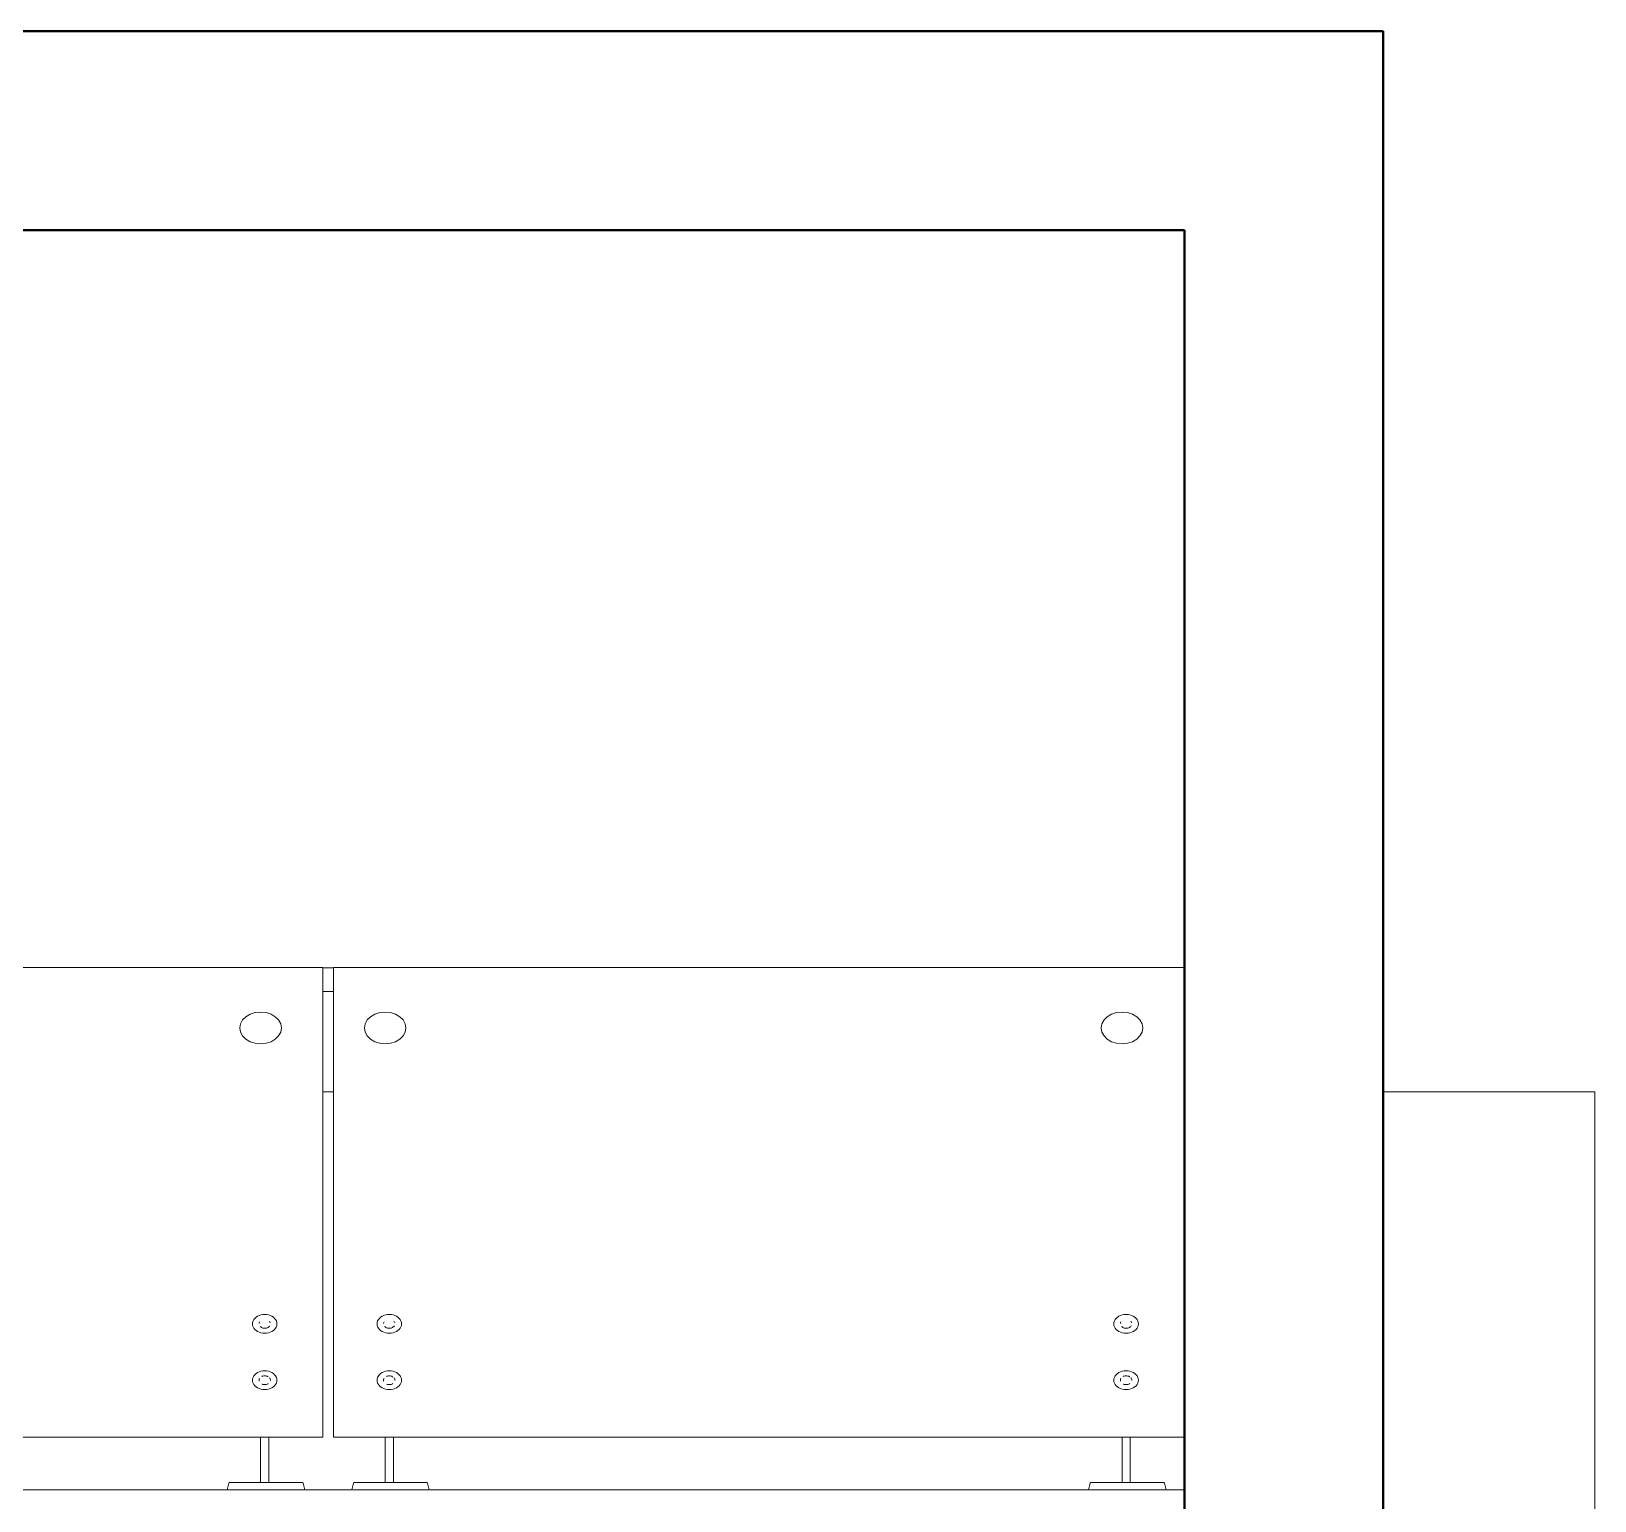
# Model space of a CAD drawing. Header units: inches. Extents: x 135267 to 147066, y -21506 to -19082.
# Drawn here: x 139043.2 to 139114, y -20114.8 to -20048.3 of the extents above; entities that cross this region are included whole.
import ezdxf

# ---------------------------------------------------------------- set-up
doc = ezdxf.new("R2010")
doc.units = ezdxf.units.IN
doc.header["$LTSCALE"] = 0.5
doc.header["$MEASUREMENT"] = 0
for name, color, linetype, lineweight in [('HACTH', 253, 'Continuous', 9), ('PARAPET', 50, 'Continuous', 13), ('wall', 1, 'Continuous', 40), ('window', 4, 'Continuous', 13)]:
    doc.layers.add(name, color=color, linetype=linetype, lineweight=lineweight)

msp = doc.modelspace()

# ---------------------------------------------------------------- linework, layer by layer
at = {"layer": 'HACTH'}
msp.add_line((139095.379, -20114.295), (138974.423, -20114.295), dxfattribs=at)
at = {"layer": 'PARAPET'}
for p, q in [((139104.379, -20096.295), (139113.954, -20096.295)), ((139113.954, -20096.295), (139113.954, -20137.295))]:
    msp.add_line(p, q, dxfattribs=at)
at = {"layer": 'wall'}
for p, q in [((139103.67, -20048.295), (138970.423, -20048.295)), ((139103.67, -20048.295), (139104.379, -20048.295)), ((139104.379, -20372.295), (139104.379, -20048.295)), ((138974.423, -20057.295), (139095.379, -20057.295)), ((139095.379, -20372.295), (139095.379, -20057.295))]:
    msp.add_line(p, q, dxfattribs=at)
at = {"layer": 'window'}
for p, q in [((139056.392, -20090.665), (139014.585, -20090.665)), ((139056.392, -20111.917), (139056.392, -20090.665)), ((139056.392, -20090.673), (139056.862, -20090.673)), ((139095.379, -20090.665), (139056.862, -20090.665)), ((139056.862, -20090.665), (139056.862, -20090.673)), ((139056.862, -20090.673), (139056.862, -20111.917)), ((139056.392, -20091.75), (139056.862, -20091.75)), ((139052.756, -20093.038), (139052.662, -20093.212)), ((139052.906, -20092.889), (139052.756, -20093.038)), ((139053.1, -20092.775), (139052.906, -20092.889)), ((139053.327, -20092.703), (139053.1, -20092.775)), ((139053.57, -20092.678), (139053.327, -20092.703)), ((139053.813, -20092.703), (139053.57, -20092.678)), ((139054.04, -20092.775), (139053.813, -20092.703)), ((139054.234, -20092.889), (139054.04, -20092.775)), ((139054.384, -20093.038), (139054.234, -20092.889)), ((139054.477, -20093.212), (139054.384, -20093.038)), ((139058.393, -20093.038), (139058.299, -20093.212)), ((139058.542, -20092.889), (139058.393, -20093.038)), ((139058.737, -20092.775), (139058.542, -20092.889)), ((139058.964, -20092.703), (139058.737, -20092.775)), ((139059.207, -20092.678), (139058.964, -20092.703)), ((139059.45, -20092.703), (139059.207, -20092.678)), ((139059.676, -20092.775), (139059.45, -20092.703)), ((139059.871, -20092.889), (139059.676, -20092.775)), ((139060.02, -20093.038), (139059.871, -20092.889)), ((139060.114, -20093.212), (139060.02, -20093.038)), ((139091.744, -20093.038), (139091.65, -20093.212)), ((139091.893, -20092.889), (139091.744, -20093.038)), ((139092.087, -20092.775), (139091.893, -20092.889)), ((139092.314, -20092.703), (139092.087, -20092.775)), ((139092.557, -20092.678), (139092.314, -20092.703)), ((139092.8, -20092.703), (139092.557, -20092.678)), ((139093.027, -20092.775), (139092.8, -20092.703)), ((139093.222, -20092.889), (139093.027, -20092.775)), ((139093.371, -20093.038), (139093.222, -20092.889)), ((139093.465, -20093.212), (139093.371, -20093.038)), ((139052.662, -20093.212), (139052.63, -20093.398)), ((139052.63, -20093.398), (139052.662, -20093.584)), ((139052.662, -20093.584), (139052.756, -20093.758)), ((139052.756, -20093.758), (139052.906, -20093.907)), ((139054.234, -20093.907), (139054.384, -20093.758)), ((139054.384, -20093.758), (139054.477, -20093.584)), ((139054.509, -20093.398), (139054.477, -20093.212)), ((139054.477, -20093.584), (139054.509, -20093.398)), ((139058.299, -20093.212), (139058.267, -20093.398)), ((139058.267, -20093.398), (139058.299, -20093.584)), ((139058.299, -20093.584), (139058.393, -20093.758)), ((139058.393, -20093.758), (139058.542, -20093.907)), ((139059.871, -20093.907), (139060.02, -20093.758)), ((139060.02, -20093.758), (139060.114, -20093.584)), ((139060.146, -20093.398), (139060.114, -20093.212)), ((139060.114, -20093.584), (139060.146, -20093.398)), ((139091.65, -20093.212), (139091.618, -20093.398)), ((139091.618, -20093.398), (139091.65, -20093.584)), ((139091.65, -20093.584), (139091.744, -20093.758)), ((139091.744, -20093.758), (139091.893, -20093.907)), ((139093.222, -20093.907), (139093.371, -20093.758)), ((139093.371, -20093.758), (139093.465, -20093.584)), ((139093.497, -20093.398), (139093.465, -20093.212)), ((139093.465, -20093.584), (139093.497, -20093.398)), ((139052.906, -20093.907), (139053.1, -20094.021)), ((139053.1, -20094.021), (139053.327, -20094.093)), ((139053.327, -20094.093), (139053.57, -20094.118)), ((139053.57, -20094.118), (139053.813, -20094.093)), ((139053.813, -20094.093), (139054.04, -20094.021)), ((139054.04, -20094.021), (139054.234, -20093.907)), ((139058.542, -20093.907), (139058.737, -20094.021)), ((139058.737, -20094.021), (139058.964, -20094.093)), ((139058.964, -20094.093), (139059.207, -20094.118)), ((139059.207, -20094.118), (139059.45, -20094.093)), ((139059.45, -20094.093), (139059.676, -20094.021)), ((139059.676, -20094.021), (139059.871, -20093.907)), ((139091.893, -20093.907), (139092.087, -20094.021)), ((139092.087, -20094.021), (139092.314, -20094.093)), ((139092.314, -20094.093), (139092.557, -20094.118)), ((139092.557, -20094.118), (139092.8, -20094.093)), ((139092.8, -20094.093), (139093.027, -20094.021)), ((139093.027, -20094.021), (139093.222, -20093.907)), ((139056.862, -20096.295), (139056.392, -20096.295)), ((139053.306, -20106.542), (139053.261, -20106.598)), ((139053.306, -20106.542), (139053.363, -20106.491)), ((139053.363, -20106.491), (139053.429, -20106.447)), ((139053.503, -20106.413), (139053.429, -20106.447)), ((139053.583, -20106.387), (139053.503, -20106.413)), ((139053.668, -20106.372), (139053.583, -20106.387)), ((139053.668, -20106.372), (139053.755, -20106.366)), ((139053.842, -20106.372), (139053.755, -20106.366)), ((139053.926, -20106.387), (139053.842, -20106.372)), ((139053.926, -20106.387), (139054.007, -20106.413)), ((139054.007, -20106.413), (139054.081, -20106.447)), ((139054.147, -20106.491), (139054.081, -20106.447)), ((139054.147, -20106.491), (139054.204, -20106.542)), ((139054.249, -20106.598), (139054.204, -20106.542)), ((139058.943, -20106.542), (139058.897, -20106.598)), ((139058.943, -20106.542), (139058.999, -20106.491)), ((139058.999, -20106.491), (139059.066, -20106.447)), ((139059.14, -20106.413), (139059.066, -20106.447)), ((139059.22, -20106.387), (139059.14, -20106.413)), ((139059.305, -20106.372), (139059.22, -20106.387)), ((139059.305, -20106.372), (139059.392, -20106.366)), ((139059.478, -20106.372), (139059.392, -20106.366)), ((139059.563, -20106.387), (139059.478, -20106.372)), ((139059.563, -20106.387), (139059.644, -20106.413)), ((139059.644, -20106.413), (139059.718, -20106.447)), ((139059.784, -20106.491), (139059.718, -20106.447)), ((139059.784, -20106.491), (139059.841, -20106.542)), ((139059.886, -20106.598), (139059.841, -20106.542)), ((139092.293, -20106.542), (139092.248, -20106.598)), ((139092.293, -20106.542), (139092.35, -20106.491)), ((139092.35, -20106.491), (139092.416, -20106.447)), ((139092.49, -20106.413), (139092.416, -20106.447)), ((139092.571, -20106.387), (139092.49, -20106.413)), ((139092.655, -20106.372), (139092.571, -20106.387)), ((139092.655, -20106.372), (139092.742, -20106.366)), ((139092.829, -20106.372), (139092.742, -20106.366)), ((139092.914, -20106.387), (139092.829, -20106.372)), ((139092.914, -20106.387), (139092.994, -20106.413)), ((139092.994, -20106.413), (139093.068, -20106.447)), ((139093.134, -20106.491), (139093.068, -20106.447)), ((139093.134, -20106.491), (139093.191, -20106.542)), ((139093.236, -20106.598), (139093.191, -20106.542)), ((139053.2, -20106.791), (139053.207, -20106.725)), ((139053.2, -20106.791), (139053.207, -20106.858)), ((139053.227, -20106.66), (139053.207, -20106.725)), ((139053.207, -20106.858), (139053.227, -20106.923)), ((139053.261, -20106.598), (139053.227, -20106.66)), ((139053.261, -20106.984), (139053.227, -20106.923)), ((139053.306, -20107.041), (139053.261, -20106.984)), ((139053.306, -20107.041), (139053.363, -20107.092)), ((139053.363, -20107.092), (139053.429, -20107.135)), ((139053.429, -20107.135), (139053.503, -20107.17)), ((139053.499, -20106.76), (139053.498, -20106.773)), ((139053.499, -20106.76), (139053.509, -20106.73)), ((139053.583, -20107.196), (139053.503, -20107.17)), ((139053.522, -20106.706), (139053.509, -20106.73)), ((139053.542, -20106.904), (139053.545, -20106.908)), ((139053.545, -20106.908), (139053.572, -20106.932)), ((139053.572, -20106.932), (139053.603, -20106.952)), ((139053.583, -20107.196), (139053.668, -20107.211)), ((139053.637, -20106.968), (139053.603, -20106.952)), ((139053.675, -20106.98), (139053.637, -20106.968)), ((139053.755, -20107.216), (139053.668, -20107.211)), ((139053.714, -20106.987), (139053.675, -20106.98)), ((139053.714, -20106.987), (139053.755, -20106.99)), ((139053.755, -20106.99), (139053.795, -20106.987)), ((139053.755, -20107.216), (139053.842, -20107.211)), ((139053.795, -20106.987), (139053.835, -20106.98)), ((139053.835, -20106.98), (139053.872, -20106.968)), ((139053.842, -20107.211), (139053.926, -20107.196)), ((139053.907, -20106.952), (139053.872, -20106.968)), ((139053.938, -20106.932), (139053.907, -20106.952)), ((139053.926, -20107.196), (139054.007, -20107.17)), ((139053.938, -20106.932), (139053.964, -20106.908)), ((139053.964, -20106.908), (139053.986, -20106.881)), ((139053.986, -20106.701), (139053.968, -20106.679)), ((139054.001, -20106.73), (139053.986, -20106.701)), ((139053.988, -20106.877), (139053.986, -20106.881)), ((139054.005, -20106.743), (139054.001, -20106.73)), ((139054.007, -20107.17), (139054.081, -20107.135)), ((139054.081, -20107.135), (139054.147, -20107.092)), ((139054.147, -20107.092), (139054.204, -20107.041)), ((139054.204, -20107.041), (139054.249, -20106.984)), ((139054.283, -20106.66), (139054.249, -20106.598)), ((139054.283, -20106.923), (139054.249, -20106.984)), ((139054.303, -20106.725), (139054.283, -20106.66)), ((139054.303, -20106.858), (139054.283, -20106.923)), ((139054.31, -20106.791), (139054.303, -20106.725)), ((139054.303, -20106.858), (139054.31, -20106.791)), ((139058.837, -20106.791), (139058.844, -20106.725)), ((139058.837, -20106.791), (139058.844, -20106.858)), ((139058.864, -20106.66), (139058.844, -20106.725)), ((139058.844, -20106.858), (139058.864, -20106.923)), ((139058.897, -20106.598), (139058.864, -20106.66)), ((139058.897, -20106.984), (139058.864, -20106.923)), ((139058.943, -20107.041), (139058.897, -20106.984)), ((139058.943, -20107.041), (139058.999, -20107.092)), ((139058.999, -20107.092), (139059.066, -20107.135)), ((139059.066, -20107.135), (139059.14, -20107.17)), ((139059.136, -20106.76), (139059.135, -20106.773)), ((139059.136, -20106.76), (139059.145, -20106.73)), ((139059.22, -20107.196), (139059.14, -20107.17)), ((139059.158, -20106.706), (139059.145, -20106.73)), ((139059.179, -20106.904), (139059.182, -20106.908)), ((139059.182, -20106.908), (139059.209, -20106.932)), ((139059.209, -20106.932), (139059.239, -20106.952)), ((139059.22, -20107.196), (139059.305, -20107.211)), ((139059.274, -20106.968), (139059.239, -20106.952)), ((139059.312, -20106.98), (139059.274, -20106.968)), ((139059.392, -20107.216), (139059.305, -20107.211)), ((139059.351, -20106.987), (139059.312, -20106.98)), ((139059.351, -20106.987), (139059.392, -20106.99)), ((139059.392, -20106.99), (139059.432, -20106.987)), ((139059.392, -20107.216), (139059.478, -20107.211)), ((139059.432, -20106.987), (139059.472, -20106.98)), ((139059.472, -20106.98), (139059.509, -20106.968)), ((139059.478, -20107.211), (139059.563, -20107.196)), ((139059.544, -20106.952), (139059.509, -20106.968)), ((139059.575, -20106.932), (139059.544, -20106.952)), ((139059.563, -20107.196), (139059.644, -20107.17)), ((139059.575, -20106.932), (139059.601, -20106.908)), ((139059.601, -20106.908), (139059.622, -20106.881)), ((139059.622, -20106.701), (139059.605, -20106.679)), ((139059.638, -20106.73), (139059.622, -20106.701)), ((139059.625, -20106.877), (139059.622, -20106.881)), ((139059.642, -20106.743), (139059.638, -20106.73)), ((139059.644, -20107.17), (139059.718, -20107.135)), ((139059.718, -20107.135), (139059.784, -20107.092)), ((139059.784, -20107.092), (139059.841, -20107.041)), ((139059.841, -20107.041), (139059.886, -20106.984)), ((139059.919, -20106.66), (139059.886, -20106.598)), ((139059.919, -20106.923), (139059.886, -20106.984)), ((139059.94, -20106.725), (139059.919, -20106.66)), ((139059.94, -20106.858), (139059.919, -20106.923)), ((139059.946, -20106.791), (139059.94, -20106.725)), ((139059.94, -20106.858), (139059.946, -20106.791)), ((139092.187, -20106.791), (139092.194, -20106.725)), ((139092.187, -20106.791), (139092.194, -20106.858)), ((139092.214, -20106.66), (139092.194, -20106.725)), ((139092.194, -20106.858), (139092.214, -20106.923)), ((139092.248, -20106.598), (139092.214, -20106.66)), ((139092.248, -20106.984), (139092.214, -20106.923)), ((139092.293, -20107.041), (139092.248, -20106.984)), ((139092.293, -20107.041), (139092.35, -20107.092)), ((139092.35, -20107.092), (139092.416, -20107.135)), ((139092.416, -20107.135), (139092.49, -20107.17)), ((139092.486, -20106.76), (139092.485, -20106.773)), ((139092.486, -20106.76), (139092.496, -20106.73)), ((139092.571, -20107.196), (139092.49, -20107.17)), ((139092.509, -20106.706), (139092.496, -20106.73)), ((139092.529, -20106.904), (139092.533, -20106.908)), ((139092.533, -20106.908), (139092.559, -20106.932)), ((139092.559, -20106.932), (139092.59, -20106.952)), ((139092.571, -20107.196), (139092.655, -20107.211)), ((139092.625, -20106.968), (139092.59, -20106.952)), ((139092.662, -20106.98), (139092.625, -20106.968)), ((139092.742, -20107.216), (139092.655, -20107.211)), ((139092.702, -20106.987), (139092.662, -20106.98)), ((139092.702, -20106.987), (139092.742, -20106.99)), ((139092.742, -20106.99), (139092.783, -20106.987)), ((139092.742, -20107.216), (139092.829, -20107.211)), ((139092.783, -20106.987), (139092.822, -20106.98)), ((139092.822, -20106.98), (139092.86, -20106.968)), ((139092.829, -20107.211), (139092.914, -20107.196)), ((139092.894, -20106.952), (139092.86, -20106.968)), ((139092.925, -20106.932), (139092.894, -20106.952)), ((139092.914, -20107.196), (139092.994, -20107.17)), ((139092.925, -20106.932), (139092.952, -20106.908)), ((139092.952, -20106.908), (139092.973, -20106.881)), ((139092.973, -20106.701), (139092.955, -20106.679)), ((139092.988, -20106.73), (139092.973, -20106.701)), ((139092.975, -20106.877), (139092.973, -20106.881)), ((139092.992, -20106.743), (139092.988, -20106.73)), ((139092.994, -20107.17), (139093.068, -20107.135)), ((139093.068, -20107.135), (139093.134, -20107.092)), ((139093.134, -20107.092), (139093.191, -20107.041)), ((139093.191, -20107.041), (139093.236, -20106.984)), ((139093.27, -20106.66), (139093.236, -20106.598)), ((139093.27, -20106.923), (139093.236, -20106.984)), ((139093.29, -20106.725), (139093.27, -20106.66)), ((139093.29, -20106.858), (139093.27, -20106.923)), ((139093.297, -20106.791), (139093.29, -20106.725)), ((139093.29, -20106.858), (139093.297, -20106.791)), ((139053.2, -20109.342), (139053.207, -20109.275)), ((139053.207, -20109.408), (139053.2, -20109.342)), ((139053.227, -20109.211), (139053.207, -20109.275)), ((139053.207, -20109.408), (139053.227, -20109.473)), ((139053.227, -20109.211), (139053.261, -20109.149)), ((139053.261, -20109.149), (139053.306, -20109.092)), ((139053.306, -20109.092), (139053.363, -20109.041)), ((139053.363, -20109.041), (139053.429, -20108.998)), ((139053.429, -20108.998), (139053.503, -20108.963)), ((139053.496, -20109.342), (139053.499, -20109.311)), ((139053.499, -20109.373), (139053.496, -20109.342)), ((139053.509, -20109.281), (139053.499, -20109.311)), ((139053.499, -20109.373), (139053.505, -20109.39)), ((139053.583, -20108.938), (139053.503, -20108.963)), ((139053.509, -20109.281), (139053.522, -20109.256)), ((139053.668, -20108.922), (139053.583, -20108.938)), ((139053.637, -20109.165), (139053.625, -20109.171)), ((139053.675, -20109.153), (139053.637, -20109.165)), ((139053.668, -20108.922), (139053.755, -20108.917)), ((139053.675, -20109.153), (139053.714, -20109.146)), ((139053.755, -20109.143), (139053.714, -20109.146)), ((139053.842, -20108.922), (139053.755, -20108.917)), ((139053.795, -20109.146), (139053.755, -20109.143)), ((139053.795, -20109.146), (139053.835, -20109.153)), ((139053.835, -20109.153), (139053.872, -20109.165)), ((139053.926, -20108.938), (139053.842, -20108.922)), ((139053.872, -20109.165), (139053.907, -20109.181)), ((139053.918, -20109.189), (139053.907, -20109.181)), ((139054.007, -20108.963), (139053.926, -20108.938)), ((139053.968, -20109.229), (139053.986, -20109.252)), ((139054.001, -20109.281), (139053.986, -20109.252)), ((139054.011, -20109.311), (139054.001, -20109.281)), ((139054.007, -20108.963), (139054.081, -20108.998)), ((139054.014, -20109.342), (139054.011, -20109.311)), ((139054.014, -20109.342), (139054.012, -20109.36)), ((139054.147, -20109.041), (139054.081, -20108.998)), ((139054.147, -20109.041), (139054.204, -20109.092)), ((139054.204, -20109.092), (139054.249, -20109.149)), ((139054.249, -20109.149), (139054.283, -20109.211)), ((139054.283, -20109.211), (139054.303, -20109.275)), ((139054.283, -20109.473), (139054.303, -20109.408)), ((139054.303, -20109.275), (139054.31, -20109.342)), ((139054.31, -20109.342), (139054.303, -20109.408)), ((139058.837, -20109.342), (139058.844, -20109.275)), ((139058.844, -20109.408), (139058.837, -20109.342)), ((139058.864, -20109.211), (139058.844, -20109.275)), ((139058.844, -20109.408), (139058.864, -20109.473)), ((139058.864, -20109.211), (139058.897, -20109.149)), ((139058.897, -20109.149), (139058.943, -20109.092)), ((139058.943, -20109.092), (139058.999, -20109.041)), ((139058.999, -20109.041), (139059.066, -20108.998)), ((139059.066, -20108.998), (139059.14, -20108.963)), ((139059.133, -20109.342), (139059.136, -20109.311)), ((139059.136, -20109.373), (139059.133, -20109.342)), ((139059.145, -20109.281), (139059.136, -20109.311)), ((139059.136, -20109.373), (139059.141, -20109.39)), ((139059.22, -20108.938), (139059.14, -20108.963)), ((139059.145, -20109.281), (139059.158, -20109.256)), ((139059.305, -20108.922), (139059.22, -20108.938)), ((139059.274, -20109.165), (139059.262, -20109.171)), ((139059.312, -20109.153), (139059.274, -20109.165)), ((139059.305, -20108.922), (139059.392, -20108.917)), ((139059.312, -20109.153), (139059.351, -20109.146)), ((139059.392, -20109.143), (139059.351, -20109.146)), ((139059.478, -20108.922), (139059.392, -20108.917)), ((139059.432, -20109.146), (139059.392, -20109.143)), ((139059.432, -20109.146), (139059.472, -20109.153)), ((139059.472, -20109.153), (139059.509, -20109.165)), ((139059.563, -20108.938), (139059.478, -20108.922)), ((139059.509, -20109.165), (139059.544, -20109.181)), ((139059.555, -20109.189), (139059.544, -20109.181)), ((139059.644, -20108.963), (139059.563, -20108.938)), ((139059.605, -20109.229), (139059.622, -20109.252)), ((139059.638, -20109.281), (139059.622, -20109.252)), ((139059.647, -20109.311), (139059.638, -20109.281)), ((139059.644, -20108.963), (139059.718, -20108.998)), ((139059.651, -20109.342), (139059.647, -20109.311)), ((139059.651, -20109.342), (139059.649, -20109.36)), ((139059.784, -20109.041), (139059.718, -20108.998)), ((139059.784, -20109.041), (139059.841, -20109.092)), ((139059.841, -20109.092), (139059.886, -20109.149)), ((139059.886, -20109.149), (139059.919, -20109.211)), ((139059.919, -20109.211), (139059.94, -20109.275)), ((139059.919, -20109.473), (139059.94, -20109.408)), ((139059.94, -20109.275), (139059.946, -20109.342)), ((139059.946, -20109.342), (139059.94, -20109.408)), ((139092.187, -20109.342), (139092.194, -20109.275)), ((139092.194, -20109.408), (139092.187, -20109.342)), ((139092.214, -20109.211), (139092.194, -20109.275)), ((139092.194, -20109.408), (139092.214, -20109.473)), ((139092.214, -20109.211), (139092.248, -20109.149)), ((139092.248, -20109.149), (139092.293, -20109.092)), ((139092.293, -20109.092), (139092.35, -20109.041)), ((139092.35, -20109.041), (139092.416, -20108.998)), ((139092.416, -20108.998), (139092.49, -20108.963)), ((139092.483, -20109.342), (139092.486, -20109.311)), ((139092.486, -20109.373), (139092.483, -20109.342)), ((139092.496, -20109.281), (139092.486, -20109.311)), ((139092.486, -20109.373), (139092.492, -20109.39)), ((139092.571, -20108.938), (139092.49, -20108.963)), ((139092.496, -20109.281), (139092.509, -20109.256)), ((139092.655, -20108.922), (139092.571, -20108.938)), ((139092.625, -20109.165), (139092.612, -20109.171)), ((139092.662, -20109.153), (139092.625, -20109.165)), ((139092.655, -20108.922), (139092.742, -20108.917)), ((139092.662, -20109.153), (139092.702, -20109.146)), ((139092.742, -20109.143), (139092.702, -20109.146)), ((139092.829, -20108.922), (139092.742, -20108.917)), ((139092.783, -20109.146), (139092.742, -20109.143)), ((139092.783, -20109.146), (139092.822, -20109.153)), ((139092.822, -20109.153), (139092.86, -20109.165)), ((139092.914, -20108.938), (139092.829, -20108.922)), ((139092.86, -20109.165), (139092.894, -20109.181)), ((139092.905, -20109.189), (139092.894, -20109.181)), ((139092.994, -20108.963), (139092.914, -20108.938)), ((139092.955, -20109.229), (139092.973, -20109.252)), ((139092.988, -20109.281), (139092.973, -20109.252)), ((139092.998, -20109.311), (139092.988, -20109.281)), ((139092.994, -20108.963), (139093.068, -20108.998)), ((139093.001, -20109.342), (139092.998, -20109.311)), ((139093.001, -20109.342), (139092.999, -20109.36)), ((139093.134, -20109.041), (139093.068, -20108.998)), ((139093.134, -20109.041), (139093.191, -20109.092)), ((139093.191, -20109.092), (139093.236, -20109.149)), ((139093.236, -20109.149), (139093.27, -20109.211)), ((139093.27, -20109.211), (139093.29, -20109.275)), ((139093.27, -20109.473), (139093.29, -20109.408)), ((139093.29, -20109.275), (139093.297, -20109.342)), ((139093.297, -20109.342), (139093.29, -20109.408)), ((139053.261, -20109.535), (139053.227, -20109.473)), ((139053.261, -20109.535), (139053.306, -20109.592)), ((139053.306, -20109.592), (139053.363, -20109.642)), ((139053.429, -20109.686), (139053.363, -20109.642)), ((139053.429, -20109.686), (139053.503, -20109.721)), ((139053.583, -20109.746), (139053.503, -20109.721)), ((139053.668, -20109.762), (139053.583, -20109.746)), ((139053.625, -20109.513), (139053.637, -20109.519)), ((139053.637, -20109.519), (139053.675, -20109.531)), ((139053.755, -20109.767), (139053.668, -20109.762)), ((139053.675, -20109.531), (139053.714, -20109.538)), ((139053.755, -20109.54), (139053.714, -20109.538)), ((139053.795, -20109.538), (139053.755, -20109.54)), ((139053.842, -20109.762), (139053.755, -20109.767)), ((139053.835, -20109.531), (139053.795, -20109.538)), ((139053.872, -20109.519), (139053.835, -20109.531)), ((139053.926, -20109.746), (139053.842, -20109.762)), ((139053.872, -20109.519), (139053.907, -20109.502)), ((139053.907, -20109.502), (139053.918, -20109.495)), ((139054.007, -20109.721), (139053.926, -20109.746)), ((139054.081, -20109.686), (139054.007, -20109.721)), ((139054.081, -20109.686), (139054.147, -20109.642)), ((139054.147, -20109.642), (139054.204, -20109.592)), ((139054.204, -20109.592), (139054.249, -20109.535)), ((139054.249, -20109.535), (139054.283, -20109.473)), ((139058.897, -20109.535), (139058.864, -20109.473)), ((139058.897, -20109.535), (139058.943, -20109.592)), ((139058.943, -20109.592), (139058.999, -20109.642)), ((139059.066, -20109.686), (139058.999, -20109.642)), ((139059.066, -20109.686), (139059.14, -20109.721)), ((139059.22, -20109.746), (139059.14, -20109.721)), ((139059.305, -20109.762), (139059.22, -20109.746)), ((139059.262, -20109.513), (139059.274, -20109.519)), ((139059.274, -20109.519), (139059.312, -20109.531)), ((139059.392, -20109.767), (139059.305, -20109.762)), ((139059.312, -20109.531), (139059.351, -20109.538)), ((139059.392, -20109.54), (139059.351, -20109.538)), ((139059.432, -20109.538), (139059.392, -20109.54)), ((139059.478, -20109.762), (139059.392, -20109.767)), ((139059.472, -20109.531), (139059.432, -20109.538)), ((139059.509, -20109.519), (139059.472, -20109.531)), ((139059.563, -20109.746), (139059.478, -20109.762)), ((139059.509, -20109.519), (139059.544, -20109.502)), ((139059.544, -20109.502), (139059.555, -20109.495)), ((139059.644, -20109.721), (139059.563, -20109.746)), ((139059.718, -20109.686), (139059.644, -20109.721)), ((139059.718, -20109.686), (139059.784, -20109.642)), ((139059.784, -20109.642), (139059.841, -20109.592)), ((139059.841, -20109.592), (139059.886, -20109.535)), ((139059.886, -20109.535), (139059.919, -20109.473)), ((139092.248, -20109.535), (139092.214, -20109.473)), ((139092.248, -20109.535), (139092.293, -20109.592)), ((139092.293, -20109.592), (139092.35, -20109.642)), ((139092.416, -20109.686), (139092.35, -20109.642)), ((139092.416, -20109.686), (139092.49, -20109.721)), ((139092.571, -20109.746), (139092.49, -20109.721)), ((139092.655, -20109.762), (139092.571, -20109.746)), ((139092.612, -20109.513), (139092.625, -20109.519)), ((139092.625, -20109.519), (139092.662, -20109.531)), ((139092.742, -20109.767), (139092.655, -20109.762)), ((139092.662, -20109.531), (139092.702, -20109.538)), ((139092.742, -20109.54), (139092.702, -20109.538)), ((139092.783, -20109.538), (139092.742, -20109.54)), ((139092.829, -20109.762), (139092.742, -20109.767)), ((139092.822, -20109.531), (139092.783, -20109.538)), ((139092.86, -20109.519), (139092.822, -20109.531)), ((139092.914, -20109.746), (139092.829, -20109.762)), ((139092.86, -20109.519), (139092.894, -20109.502)), ((139092.894, -20109.502), (139092.905, -20109.495)), ((139092.994, -20109.721), (139092.914, -20109.746)), ((139093.068, -20109.686), (139092.994, -20109.721)), ((139093.068, -20109.686), (139093.134, -20109.642)), ((139093.134, -20109.642), (139093.191, -20109.592)), ((139093.191, -20109.592), (139093.236, -20109.535)), ((139093.236, -20109.535), (139093.27, -20109.473)), ((139014.585, -20111.917), (139056.392, -20111.917)), ((139053.57, -20113.969), (139053.57, -20111.917)), ((139053.94, -20111.917), (139053.94, -20113.969)), ((139056.862, -20111.917), (139095.379, -20111.917)), ((139059.207, -20113.969), (139059.207, -20111.917)), ((139059.577, -20111.917), (139059.577, -20113.969)), ((139092.557, -20113.969), (139092.557, -20111.917)), ((139092.927, -20111.917), (139092.927, -20113.969)), ((139052.053, -20114.295), (139052.13, -20114.003)), ((139052.13, -20114), (139052.132, -20113.997)), ((139052.13, -20114), (139052.13, -20114.003)), ((139052.132, -20113.997), (139052.133, -20113.995)), ((139052.133, -20113.995), (139052.135, -20113.992)), ((139052.136, -20113.989), (139052.135, -20113.992)), ((139052.138, -20113.987), (139052.136, -20113.989)), ((139052.138, -20113.987), (139052.141, -20113.985)), ((139052.141, -20113.985), (139052.143, -20113.982)), ((139052.143, -20113.982), (139052.146, -20113.98)), ((139052.146, -20113.98), (139052.149, -20113.978)), ((139052.149, -20113.978), (139052.152, -20113.977)), ((139052.155, -20113.975), (139052.152, -20113.977)), ((139052.155, -20113.975), (139052.158, -20113.974)), ((139052.162, -20113.972), (139052.158, -20113.974)), ((139052.162, -20113.972), (139052.165, -20113.971)), ((139052.165, -20113.971), (139052.169, -20113.97)), ((139052.169, -20113.97), (139052.173, -20113.97)), ((139052.173, -20113.97), (139052.176, -20113.969)), ((139052.176, -20113.969), (139052.18, -20113.969)), ((139052.18, -20113.969), (139052.184, -20113.969)), ((139055.437, -20113.969), (139052.184, -20113.969)), ((139055.437, -20113.969), (139055.441, -20113.969)), ((139055.444, -20113.969), (139055.441, -20113.969)), ((139055.444, -20113.969), (139055.448, -20113.97)), ((139055.448, -20113.97), (139055.452, -20113.97)), ((139055.452, -20113.97), (139055.455, -20113.971)), ((139055.459, -20113.972), (139055.455, -20113.971)), ((139055.459, -20113.972), (139055.462, -20113.974)), ((139055.462, -20113.974), (139055.466, -20113.975)), ((139055.469, -20113.977), (139055.466, -20113.975)), ((139055.469, -20113.977), (139055.472, -20113.978)), ((139055.472, -20113.978), (139055.475, -20113.98)), ((139055.475, -20113.98), (139055.477, -20113.982)), ((139055.477, -20113.982), (139055.48, -20113.985)), ((139055.48, -20113.985), (139055.482, -20113.987)), ((139055.484, -20113.989), (139055.482, -20113.987)), ((139055.486, -20113.992), (139055.484, -20113.989)), ((139055.486, -20113.992), (139055.488, -20113.995)), ((139055.488, -20113.995), (139055.489, -20113.997)), ((139055.489, -20113.997), (139055.49, -20114)), ((139055.49, -20114), (139055.491, -20114.003)), ((139055.567, -20114.295), (139055.491, -20114.003)), ((139057.69, -20114.295), (139057.766, -20114.003)), ((139057.767, -20114), (139057.766, -20114.003)), ((139057.767, -20114), (139057.768, -20113.997)), ((139057.768, -20113.997), (139057.77, -20113.995)), ((139057.77, -20113.995), (139057.771, -20113.992)), ((139057.773, -20113.989), (139057.771, -20113.992)), ((139057.775, -20113.987), (139057.773, -20113.989)), ((139057.775, -20113.987), (139057.778, -20113.985)), ((139057.778, -20113.985), (139057.78, -20113.982)), ((139057.78, -20113.982), (139057.783, -20113.98)), ((139057.783, -20113.98), (139057.786, -20113.978)), ((139057.786, -20113.978), (139057.789, -20113.977)), ((139057.792, -20113.975), (139057.789, -20113.977)), ((139057.792, -20113.975), (139057.795, -20113.974)), ((139057.799, -20113.972), (139057.795, -20113.974)), ((139057.799, -20113.972), (139057.802, -20113.971)), ((139057.802, -20113.971), (139057.806, -20113.97)), ((139057.806, -20113.97), (139057.809, -20113.97)), ((139057.809, -20113.97), (139057.813, -20113.969)), ((139057.813, -20113.969), (139057.817, -20113.969)), ((139057.817, -20113.969), (139057.821, -20113.969)), ((139061.074, -20113.969), (139057.821, -20113.969)), ((139061.074, -20113.969), (139061.077, -20113.969)), ((139061.081, -20113.969), (139061.077, -20113.969)), ((139061.081, -20113.969), (139061.085, -20113.97)), ((139061.085, -20113.97), (139061.089, -20113.97)), ((139061.089, -20113.97), (139061.092, -20113.971)), ((139061.096, -20113.972), (139061.092, -20113.971)), ((139061.096, -20113.972), (139061.099, -20113.974)), ((139061.099, -20113.974), (139061.102, -20113.975)), ((139061.106, -20113.977), (139061.102, -20113.975)), ((139061.106, -20113.977), (139061.109, -20113.978)), ((139061.109, -20113.978), (139061.112, -20113.98)), ((139061.112, -20113.98), (139061.114, -20113.982)), ((139061.114, -20113.982), (139061.117, -20113.985)), ((139061.117, -20113.985), (139061.119, -20113.987)), ((139061.121, -20113.989), (139061.119, -20113.987)), ((139061.123, -20113.992), (139061.121, -20113.989)), ((139061.123, -20113.992), (139061.125, -20113.995)), ((139061.125, -20113.995), (139061.126, -20113.997)), ((139061.126, -20113.997), (139061.127, -20114)), ((139061.127, -20114), (139061.128, -20114.003)), ((139061.204, -20114.295), (139061.128, -20114.003)), ((139091.041, -20114.295), (139091.117, -20114.003)), ((139091.118, -20114), (139091.117, -20114.003)), ((139091.118, -20114), (139091.119, -20113.997)), ((139091.119, -20113.997), (139091.12, -20113.995)), ((139091.12, -20113.995), (139091.122, -20113.992)), ((139091.124, -20113.989), (139091.122, -20113.992)), ((139091.126, -20113.987), (139091.124, -20113.989)), ((139091.126, -20113.987), (139091.128, -20113.985)), ((139091.128, -20113.985), (139091.131, -20113.982)), ((139091.131, -20113.982), (139091.133, -20113.98)), ((139091.133, -20113.98), (139091.136, -20113.978)), ((139091.136, -20113.978), (139091.139, -20113.977)), ((139091.142, -20113.975), (139091.139, -20113.977)), ((139091.142, -20113.975), (139091.146, -20113.974)), ((139091.149, -20113.972), (139091.146, -20113.974)), ((139091.149, -20113.972), (139091.153, -20113.971)), ((139091.153, -20113.971), (139091.156, -20113.97)), ((139091.156, -20113.97), (139091.16, -20113.97)), ((139091.16, -20113.97), (139091.164, -20113.969)), ((139091.164, -20113.969), (139091.167, -20113.969)), ((139091.167, -20113.969), (139091.171, -20113.969)), ((139094.424, -20113.969), (139091.171, -20113.969)), ((139094.424, -20113.969), (139094.428, -20113.969)), ((139094.432, -20113.969), (139094.428, -20113.969)), ((139094.432, -20113.969), (139094.435, -20113.97)), ((139094.435, -20113.97), (139094.439, -20113.97)), ((139094.439, -20113.97), (139094.443, -20113.971)), ((139094.446, -20113.972), (139094.443, -20113.971)), ((139094.446, -20113.972), (139094.45, -20113.974)), ((139094.45, -20113.974), (139094.453, -20113.975)), ((139094.456, -20113.977), (139094.453, -20113.975)), ((139094.456, -20113.977), (139094.459, -20113.978)), ((139094.459, -20113.978), (139094.462, -20113.98)), ((139094.462, -20113.98), (139094.465, -20113.982)), ((139094.465, -20113.982), (139094.467, -20113.985)), ((139094.467, -20113.985), (139094.469, -20113.987)), ((139094.472, -20113.989), (139094.469, -20113.987)), ((139094.473, -20113.992), (139094.472, -20113.989)), ((139094.473, -20113.992), (139094.475, -20113.995)), ((139094.475, -20113.995), (139094.476, -20113.997)), ((139094.476, -20113.997), (139094.478, -20114)), ((139094.478, -20114), (139094.478, -20114.003)), ((139094.555, -20114.295), (139094.478, -20114.003))]:
    msp.add_line(p, q, dxfattribs=at)

doc.saveas('drawing.dxf')
